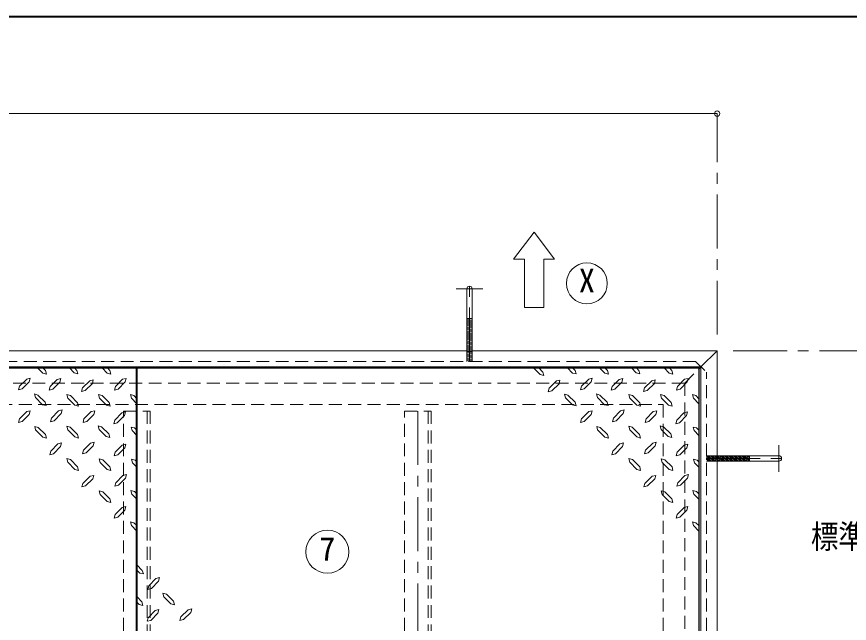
# Model space of a CAD drawing. Units: millimetres at full size, sheet at 1:10; details may follow other scales. Extents: x -2125 to 1925, y -1405 to 1405.
# Drawn here: x -198 to 575, y 842 to 1405 of the extents above; entities that cross this region are included whole.
import ezdxf
from ezdxf.enums import TextEntityAlignment as Align

# ---------------------------------------------------------------- set-up
doc = ezdxf.new("R2010")
doc.units = ezdxf.units.MM
doc.header["$LTSCALE"] = 10
doc.header["$PDMODE"] = 32
doc.header["$PDSIZE"] = 5
doc.linetypes.add('CHAIN1', pattern=[8, 5, -1, 1, -1])
doc.linetypes.add('DASHED1', pattern=[1.8, 1.2, -0.6])
doc.layers.add('0-A', color=4, linetype='Continuous', lineweight=9)
doc.styles.add('ＭＳ ゴシック', font='')
doc.styles.get('ＭＳ ゴシック').set_extended_font_data('MS Gothic')

msp = doc.modelspace()

# ---------------------------------------------------------------- linework, layer by layer
at = {"layer": '0-A', "color": 1, "lineweight": 40}
for p, q in [((1925.2, 1405.02), (-2124.8, 1405.02)), ((-86.8, 745.02), (-86.8, 1079.02))]:
    msp.add_line(p, q, dxfattribs=at)
at = {"layer": '0-A'}
for p, q in [((-1147.8, 1315.02), (452.2, 1315.02)), ((282.2, 1205.02), (263.2, 1180.02)), ((282.2, 1205.02), (301.2, 1180.02)), ((263.2, 1180.02), (273.2, 1180.02)), ((301.2, 1180.02), (291.2, 1180.02)), ((224.7, 1124.92), (219.7, 1124.92)), ((219.7, 1124.05), (224.7, 1124.46)), ((219.7, 1123.04), (224.7, 1123.45)), ((219.7, 1122.04), (224.7, 1122.45)), ((219.7, 1121.04), (224.7, 1121.45)), ((219.7, 1120.03), (224.7, 1120.44)), ((219.7, 1119.03), (224.7, 1119.44)), ((219.7, 1118.03), (224.7, 1118.44)), ((219.7, 1117.02), (224.7, 1117.43)), ((219.7, 1116.02), (224.7, 1116.43)), ((219.7, 1115.02), (224.7, 1115.43)), ((219.7, 1114.01), (224.7, 1114.42)), ((219.7, 1113.01), (224.7, 1113.42)), ((219.7, 1112.01), (224.7, 1112.42)), ((219.7, 1111), (224.7, 1111.41)), ((219.7, 1110), (224.7, 1110.41)), ((219.7, 1109), (224.7, 1109.41)), ((219.7, 1107.99), (224.7, 1108.4)), ((219.7, 1106.99), (224.7, 1107.4)), ((219.7, 1105.99), (224.7, 1106.4)), ((219.7, 1104.98), (224.7, 1105.39)), ((219.7, 1103.98), (224.7, 1104.39)), ((219.7, 1102.98), (224.7, 1103.39)), ((219.7, 1101.97), (224.7, 1102.38)), ((219.7, 1100.97), (224.7, 1101.38)), ((219.7, 1099.97), (224.7, 1100.38)), ((219.7, 1098.96), (224.7, 1099.37)), ((219.7, 1097.96), (224.7, 1098.37)), ((219.7, 1096.96), (224.7, 1097.37)), ((219.7, 1095.95), (224.7, 1096.36)), ((220.54, 1095.02), (224.7, 1095.36)), ((-178.93, 1079.02), (-174.21, 1074.29)), ((-174, 1079.02), (-171.69, 1076.71)), ((-171.69, 1076.71), (-170.85, 1073.35)), ((-149.36, 1079.02), (-144.91, 1074.4)), ((-144.6, 1079.02), (-142.39, 1076.81)), ((-142.39, 1076.81), (-141.55, 1073.56)), ((-118.98, 1079.02), (-114.25, 1074.29)), ((-114.15, 1079.02), (-111.84, 1076.71)), ((-111.84, 1076.71), (-110.89, 1073.35)), ((281.6, 1079.02), (287.94, 1072.82)), ((286.58, 1079.02), (290.36, 1075.24)), ((313.14, 1079.02), (317.87, 1074.29)), ((343.07, 1079.02), (347.79, 1074.29)), ((348, 1079.02), (350.31, 1076.71)), ((350.31, 1076.71), (351.15, 1073.35)), ((372.64, 1079.02), (377.09, 1074.4)), ((377.4, 1079.02), (379.61, 1076.81)), ((379.61, 1076.81), (380.45, 1073.56)), ((403.02, 1079.02), (407.75, 1074.29)), ((407.85, 1079.02), (410.16, 1076.71)), ((410.16, 1076.71), (411.11, 1073.35)), ((437.2, 1080.02), (435.2, 1078.02)), ((-170.85, 1073.35), (-174.21, 1074.29)), ((-167.28, 1061.69), (-160.66, 1068.41)), ((-141.55, 1073.56), (-144.91, 1074.4)), ((-130.53, 1067.15), (-127.27, 1067.99)), ((-127.27, 1067.99), (-128.11, 1064.63)), ((-110.89, 1073.35), (-114.25, 1074.29)), ((-106.69, 1061.8), (-100.08, 1068.52)), ((-100.08, 1068.52), (-96.72, 1069.36)), ((-96.72, 1069.36), (-97.66, 1066)), ((302.96, 1066.94), (306.21, 1067.78)), ((306.21, 1067.78), (305.37, 1064.42)), ((351.15, 1073.35), (347.79, 1074.29)), ((354.72, 1061.69), (361.34, 1068.41)), ((380.45, 1073.56), (377.09, 1074.4)), ((391.47, 1067.15), (394.73, 1067.99)), ((394.73, 1067.99), (393.89, 1064.63)), ((411.11, 1073.35), (407.75, 1074.29)), ((415.31, 1061.8), (421.92, 1068.52)), ((421.92, 1068.52), (425.28, 1069.36)), ((425.28, 1069.36), (424.34, 1066)), ((-195.73, 1062.01), (-196.57, 1058.75)), ((-193.21, 1059.59), (-196.57, 1058.75)), ((-193.21, 1059.59), (-186.7, 1066.21)), ((-167.28, 1061.69), (-168.22, 1058.44)), ((-164.86, 1059.28), (-158.25, 1065.89)), ((-137.25, 1060.43), (-138.09, 1057.18)), ((-137.25, 1060.43), (-130.53, 1067.15)), ((-134.73, 1058.02), (-128.11, 1064.63)), ((-106.69, 1061.8), (-107.64, 1058.54)), ((-104.28, 1059.38), (-97.66, 1066)), ((296.24, 1060.22), (295.4, 1056.97)), ((296.24, 1060.22), (302.96, 1066.94)), ((298.76, 1057.81), (305.37, 1064.42)), ((326.27, 1062.01), (325.43, 1058.75)), ((328.79, 1059.59), (325.43, 1058.75)), ((328.79, 1059.59), (335.3, 1066.21)), ((354.72, 1061.69), (353.78, 1058.44)), ((357.14, 1059.28), (363.75, 1065.89)), ((384.75, 1060.43), (383.91, 1057.18)), ((384.75, 1060.43), (391.47, 1067.15)), ((387.27, 1058.02), (393.89, 1064.63)), ((415.31, 1061.8), (414.36, 1058.54)), ((417.72, 1059.38), (424.34, 1066)), ((-181.03, 1051.51), (-181.87, 1054.87)), ((-178.62, 1053.92), (-181.87, 1054.87)), ((-178.62, 1053.92), (-171.9, 1047.31)), ((-164.86, 1059.28), (-168.22, 1058.44)), ((-148.38, 1053.4), (-151.74, 1054.24)), ((-150.79, 1050.88), (-151.74, 1054.24)), ((-148.38, 1053.4), (-141.76, 1046.78)), ((-134.73, 1058.02), (-138.09, 1057.18)), ((-121.5, 1051.09), (-122.44, 1054.45)), ((-119.08, 1053.5), (-122.44, 1054.45)), ((-119.08, 1053.5), (-112.47, 1046.89)), ((-104.28, 1059.38), (-107.64, 1058.54)), ((-89.47, 1053.4), (-92.83, 1054.24)), ((-91.89, 1050.88), (-92.83, 1054.24)), ((-89.47, 1053.4), (-86.8, 1050.34)), ((298.76, 1057.81), (295.4, 1056.97)), ((313.67, 1053.92), (310.41, 1054.76)), ((311.25, 1051.4), (310.41, 1054.76)), ((313.67, 1053.92), (320.28, 1047.2)), ((340.97, 1051.51), (340.13, 1054.87)), ((343.38, 1053.92), (340.13, 1054.87)), ((343.38, 1053.92), (350.1, 1047.31)), ((357.14, 1059.28), (353.78, 1058.44)), ((373.62, 1053.4), (370.26, 1054.24)), ((371.21, 1050.88), (370.26, 1054.24)), ((373.62, 1053.4), (380.24, 1046.78)), ((387.27, 1058.02), (383.91, 1057.18)), ((400.5, 1051.09), (399.56, 1054.45)), ((402.92, 1053.5), (399.56, 1054.45)), ((402.92, 1053.5), (409.53, 1046.89)), ((417.72, 1059.38), (414.36, 1058.54)), ((432.53, 1053.4), (429.17, 1054.24)), ((430.11, 1050.88), (429.17, 1054.24)), ((432.53, 1053.4), (435.2, 1050.34)), ((-181.03, 1051.51), (-174.42, 1044.89)), ((-171.06, 1044.05), (-174.42, 1044.89)), ((-171.9, 1047.31), (-171.06, 1044.05)), ((-150.79, 1050.88), (-144.28, 1044.37)), ((-140.92, 1043.42), (-144.28, 1044.37)), ((-141.76, 1046.78), (-140.92, 1043.42)), ((-121.5, 1051.09), (-114.88, 1044.47)), ((-111.52, 1043.63), (-114.88, 1044.47)), ((-112.47, 1046.89), (-111.52, 1043.63)), ((-91.89, 1050.88), (-86.8, 1045.79)), ((311.25, 1051.4), (317.87, 1044.79)), ((340.97, 1051.51), (347.58, 1044.89)), ((350.94, 1044.05), (347.58, 1044.89)), ((350.1, 1047.31), (350.94, 1044.05)), ((371.21, 1050.88), (377.72, 1044.37)), ((381.08, 1043.42), (377.72, 1044.37)), ((380.24, 1046.78), (381.08, 1043.42)), ((400.5, 1051.09), (407.12, 1044.47)), ((410.48, 1043.63), (407.12, 1044.47)), ((409.53, 1046.89), (410.48, 1043.63)), ((430.11, 1050.88), (435.2, 1045.79)), ((-195.73, 1031.77), (-189.12, 1038.49)), ((-189.12, 1038.49), (-185.86, 1039.33)), ((-185.86, 1039.33), (-186.7, 1035.97)), ((-166.12, 1032.5), (-159.51, 1039.12)), ((-163.71, 1030.09), (-157.09, 1036.7)), ((-159.51, 1039.12), (-156.25, 1040.06)), ((-156.25, 1040.06), (-157.09, 1036.7)), ((-135.88, 1031.77), (-129.27, 1038.49)), ((-129.27, 1038.49), (-125.91, 1039.33)), ((-125.91, 1039.33), (-126.85, 1035.97)), ((-107.32, 1030.61), (-100.71, 1037.23)), ((-100.71, 1037.23), (-97.45, 1038.17)), ((-97.45, 1038.17), (-98.29, 1034.81)), ((326.27, 1031.77), (332.88, 1038.49)), ((332.88, 1038.49), (336.14, 1039.33)), ((336.14, 1039.33), (335.3, 1035.97)), ((355.88, 1032.5), (362.49, 1039.12)), ((358.29, 1030.09), (364.91, 1036.7)), ((362.49, 1039.12), (365.75, 1040.06)), ((365.75, 1040.06), (364.91, 1036.7)), ((386.12, 1031.77), (392.73, 1038.49)), ((392.73, 1038.49), (396.09, 1039.33)), ((396.09, 1039.33), (395.15, 1035.97)), ((414.68, 1030.61), (421.29, 1037.23)), ((421.29, 1037.23), (424.55, 1038.17)), ((424.55, 1038.17), (423.71, 1034.81)), ((-195.73, 1031.77), (-196.68, 1028.51)), ((-193.32, 1029.35), (-196.68, 1028.51)), ((-193.32, 1029.35), (-186.7, 1035.97)), ((-166.12, 1032.5), (-167.07, 1029.14)), ((-163.71, 1030.09), (-167.07, 1029.14)), ((-135.88, 1031.77), (-136.72, 1028.51)), ((-133.36, 1029.35), (-136.72, 1028.51)), ((-133.36, 1029.35), (-126.85, 1035.97)), ((-107.32, 1030.61), (-108.27, 1027.25)), ((-104.91, 1028.2), (-98.29, 1034.81)), ((326.27, 1031.77), (325.32, 1028.51)), ((328.68, 1029.35), (325.32, 1028.51)), ((328.68, 1029.35), (335.3, 1035.97)), ((355.88, 1032.5), (354.93, 1029.14)), ((358.29, 1030.09), (354.93, 1029.14)), ((386.12, 1031.77), (385.28, 1028.51)), ((388.64, 1029.35), (385.28, 1028.51)), ((388.64, 1029.35), (395.15, 1035.97)), ((414.68, 1030.61), (413.73, 1027.25)), ((417.09, 1028.2), (423.71, 1034.81)), ((-178.41, 1023.89), (-181.66, 1024.84)), ((-180.82, 1021.48), (-181.66, 1024.84)), ((-180.82, 1021.48), (-174.21, 1014.86)), ((-178.41, 1023.89), (-171.69, 1017.28)), ((-148.59, 1024), (-151.95, 1024.94)), ((-151, 1021.58), (-151.95, 1024.94)), ((-151, 1021.58), (-144.39, 1014.97)), ((-148.59, 1024), (-141.97, 1017.38)), ((-119.5, 1024.42), (-122.76, 1025.36)), ((-121.92, 1022), (-122.76, 1025.36)), ((-121.92, 1022), (-115.3, 1015.39)), ((-119.5, 1024.42), (-112.78, 1017.8)), ((-104.91, 1028.2), (-108.27, 1027.25)), ((-88.84, 1023.37), (-92.2, 1024.21)), ((-91.26, 1020.85), (-92.2, 1024.21)), ((-88.84, 1023.37), (-86.8, 1021.32)), ((343.59, 1023.89), (340.34, 1024.84)), ((341.18, 1021.48), (340.34, 1024.84)), ((341.18, 1021.48), (347.79, 1014.86)), ((343.59, 1023.89), (350.31, 1017.28)), ((373.41, 1024), (370.05, 1024.94)), ((371, 1021.58), (370.05, 1024.94)), ((371, 1021.58), (377.61, 1014.97)), ((373.41, 1024), (380.03, 1017.38)), ((402.5, 1024.42), (399.24, 1025.36)), ((400.08, 1022), (399.24, 1025.36)), ((400.08, 1022), (406.7, 1015.39)), ((402.5, 1024.42), (409.22, 1017.8)), ((417.09, 1028.2), (413.73, 1027.25)), ((433.16, 1023.37), (429.8, 1024.21)), ((430.74, 1020.85), (429.8, 1024.21)), ((433.16, 1023.37), (435.2, 1021.32)), ((-170.85, 1014.02), (-174.21, 1014.86)), ((-171.69, 1017.28), (-170.85, 1014.02)), ((-141.03, 1014.02), (-144.39, 1014.97)), ((-141.97, 1017.38), (-141.03, 1014.02)), ((-111.94, 1014.44), (-115.3, 1015.39)), ((-112.78, 1017.8), (-111.94, 1014.44)), ((-91.26, 1020.85), (-86.8, 1016.39)), ((351.15, 1014.02), (347.79, 1014.86)), ((350.31, 1017.28), (351.15, 1014.02)), ((380.97, 1014.02), (377.61, 1014.97)), ((380.03, 1017.38), (380.97, 1014.02)), ((410.06, 1014.44), (406.7, 1015.39)), ((409.22, 1017.8), (410.06, 1014.44)), ((430.74, 1020.85), (435.2, 1016.39)), ((-164.34, 999.43), (-157.72, 1006.04)), ((-136.3, 1002.68), (-129.69, 1009.3)), ((-133.89, 1000.27), (-127.27, 1006.88)), ((-106.9, 1000.79), (-100.29, 1007.51)), ((-100.29, 1007.51), (-96.93, 1008.35)), ((-96.93, 1008.35), (-97.87, 1004.99)), ((357.66, 999.43), (364.28, 1006.04)), ((385.7, 1002.68), (392.31, 1009.3)), ((388.11, 1000.27), (394.73, 1006.88)), ((415.1, 1000.79), (421.71, 1007.51)), ((421.71, 1007.51), (425.07, 1008.35)), ((425.07, 1008.35), (424.13, 1004.99)), ((-166.75, 1001.84), (-167.7, 998.48)), ((-164.34, 999.43), (-167.7, 998.48)), ((-136.3, 1002.68), (-137.25, 999.32)), ((-133.89, 1000.27), (-137.25, 999.32)), ((-106.9, 1000.79), (-107.74, 997.54)), ((-104.38, 998.38), (-107.74, 997.54)), ((-104.38, 998.38), (-97.87, 1004.99)), ((355.25, 1001.84), (354.3, 998.48)), ((357.66, 999.43), (354.3, 998.48)), ((385.7, 1002.68), (384.75, 999.32)), ((388.11, 1000.27), (384.75, 999.32)), ((415.1, 1000.79), (414.26, 997.54)), ((417.62, 998.38), (414.26, 997.54)), ((417.62, 998.38), (424.13, 1004.99)), ((-150.79, 991.55), (-151.74, 994.91)), ((-148.38, 993.97), (-151.74, 994.91)), ((-150.79, 991.55), (-144.28, 984.94)), ((-148.38, 993.97), (-141.76, 987.35)), ((-118.45, 993.86), (-121.71, 994.7)), ((-120.87, 991.34), (-121.71, 994.7)), ((-120.87, 991.34), (-114.25, 984.73)), ((-118.45, 993.86), (-111.73, 987.14)), ((-90.94, 991.03), (-91.78, 994.39)), ((-88.42, 993.55), (-91.78, 994.39)), ((-90.94, 991.03), (-86.8, 986.88)), ((-88.42, 993.55), (-86.8, 991.92)), ((371.21, 991.55), (370.26, 994.91)), ((373.62, 993.97), (370.26, 994.91)), ((371.21, 991.55), (377.72, 984.94)), ((373.62, 993.97), (380.24, 987.35)), ((403.55, 993.86), (400.29, 994.7)), ((401.13, 991.34), (400.29, 994.7)), ((401.13, 991.34), (407.75, 984.73)), ((403.55, 993.86), (410.27, 987.14)), ((431.06, 991.03), (430.22, 994.39)), ((433.58, 993.55), (430.22, 994.39)), ((431.06, 991.03), (435.2, 986.88)), ((433.58, 993.55), (435.2, 991.92)), ((452.2, 993.35), (452.54, 997.52)), ((453.14, 992.52), (453.55, 997.52)), ((454.14, 992.52), (454.55, 997.52)), ((455.15, 992.52), (455.55, 997.52)), ((456.15, 992.52), (456.56, 997.52)), ((457.15, 992.52), (457.56, 997.52)), ((458.16, 992.52), (458.56, 997.52)), ((459.16, 992.52), (459.57, 997.52)), ((460.16, 992.52), (460.57, 997.52)), ((461.17, 992.52), (461.57, 997.52)), ((462.17, 992.52), (462.58, 997.52)), ((463.17, 992.52), (463.58, 997.52)), ((464.18, 992.52), (464.58, 997.52)), ((465.18, 992.52), (465.59, 997.52)), ((466.18, 992.52), (466.59, 997.52)), ((467.19, 992.52), (467.59, 997.52)), ((468.19, 992.52), (468.6, 997.52)), ((469.19, 992.52), (469.6, 997.52)), ((470.2, 992.52), (470.6, 997.52)), ((471.2, 992.52), (471.61, 997.52)), ((472.2, 992.52), (472.61, 997.52)), ((473.21, 992.52), (473.61, 997.52)), ((474.21, 992.52), (474.62, 997.52)), ((475.21, 992.52), (475.62, 997.52)), ((476.22, 992.52), (476.62, 997.52)), ((477.22, 992.52), (477.63, 997.52)), ((478.22, 992.52), (478.63, 997.52)), ((479.23, 992.52), (479.63, 997.52)), ((480.23, 992.52), (480.64, 997.52)), ((481.23, 992.52), (481.64, 997.52)), ((482.1, 997.52), (482.1, 992.52)), ((-140.92, 983.99), (-144.28, 984.94)), ((-141.76, 987.35), (-140.92, 983.99)), ((-110.89, 983.89), (-114.25, 984.73)), ((-111.73, 987.14), (-110.89, 983.89)), ((381.08, 983.99), (377.72, 984.94)), ((380.24, 987.35), (381.08, 983.99)), ((411.11, 983.89), (407.75, 984.73)), ((410.27, 987.14), (411.11, 983.89)), ((-136.83, 971.92), (-130.21, 978.53)), ((-134.41, 969.5), (-127.8, 976.12)), ((-106.27, 972.55), (-99.66, 979.27)), ((-103.75, 970.13), (-97.24, 976.75)), ((-99.66, 979.27), (-96.3, 980.11)), ((-96.3, 980.11), (-97.24, 976.75)), ((385.17, 971.92), (391.79, 978.53)), ((387.59, 969.5), (394.2, 976.12)), ((415.73, 972.55), (422.34, 979.27)), ((418.25, 970.13), (424.76, 976.75)), ((422.34, 979.27), (425.7, 980.11)), ((425.7, 980.11), (424.76, 976.75)), ((-136.83, 971.92), (-137.77, 968.56)), ((-134.41, 969.5), (-137.77, 968.56)), ((-106.27, 972.55), (-107.11, 969.29)), ((-103.75, 970.13), (-107.11, 969.29)), ((385.17, 971.92), (384.23, 968.56)), ((387.59, 969.5), (384.23, 968.56)), ((415.73, 972.55), (414.89, 969.29)), ((418.25, 970.13), (414.89, 969.29)), ((-118.45, 964.04), (-121.81, 964.88)), ((-120.87, 961.52), (-121.81, 964.88)), ((-120.87, 961.52), (-114.25, 955.01)), ((-118.45, 964.04), (-111.84, 957.43)), ((-91.36, 961.94), (-92.31, 965.3)), ((-88.95, 964.46), (-92.31, 965.3)), ((-91.36, 961.94), (-86.8, 957.19)), ((-88.95, 964.46), (-86.8, 962.31)), ((403.55, 964.04), (400.19, 964.88)), ((401.13, 961.52), (400.19, 964.88)), ((401.13, 961.52), (407.75, 955.01)), ((403.55, 964.04), (410.16, 957.43)), ((430.64, 961.94), (429.69, 965.3)), ((433.05, 964.46), (429.69, 965.3)), ((430.64, 961.94), (435.2, 957.19)), ((433.05, 964.46), (435.2, 962.31)), ((-110.89, 954.07), (-114.25, 955.01)), ((-111.84, 957.43), (-110.89, 954.07)), ((411.11, 954.07), (407.75, 955.01)), ((410.16, 957.43), (411.11, 954.07)), ((-106.9, 942.94), (-100.29, 949.55)), ((-104.38, 940.52), (-97.87, 947.14)), ((-100.29, 949.55), (-96.93, 950.5)), ((-96.93, 950.5), (-97.87, 947.14)), ((415.1, 942.94), (421.71, 949.55)), ((417.62, 940.52), (424.13, 947.14)), ((421.71, 949.55), (425.07, 950.5)), ((425.07, 950.5), (424.13, 947.14)), ((-106.9, 942.94), (-107.74, 939.58)), ((-104.38, 940.52), (-107.74, 939.58)), ((-91.89, 932.86), (-92.83, 936.22)), ((-89.47, 935.38), (-92.83, 936.22)), ((415.1, 942.94), (414.26, 939.58)), ((417.62, 940.52), (414.26, 939.58)), ((430.11, 932.86), (429.17, 936.22)), ((432.53, 935.38), (429.17, 936.22)), ((-91.89, 932.86), (-86.8, 927.56)), ((-89.47, 935.38), (-86.8, 932.7)), ((430.11, 932.86), (435.2, 927.56)), ((432.53, 935.38), (435.2, 932.7)), ((-81.7, 891.18), (-86.8, 896.47)), ((-84.12, 888.66), (-86.8, 891.34)), ((-81.7, 891.18), (-80.76, 887.82)), ((-84.12, 888.66), (-80.76, 887.82)), ((-69.21, 883.51), (-75.72, 876.9)), ((-69.21, 883.51), (-65.85, 884.46)), ((-66.69, 881.1), (-65.85, 884.46)), ((-76.66, 873.54), (-75.72, 876.9)), ((-73.3, 874.48), (-76.66, 873.54)), ((-66.69, 881.1), (-73.3, 874.48)), ((-82.23, 862.09), (-86.8, 866.84)), ((-62.7, 869.97), (-59.34, 869.02)), ((-61.75, 866.61), (-62.7, 869.97)), ((-55.14, 859.99), (-61.75, 866.61)), ((-52.72, 862.51), (-59.34, 869.02)), ((-84.64, 859.57), (-86.8, 861.73)), ((-84.64, 859.57), (-81.28, 858.73)), ((-82.23, 862.09), (-81.28, 858.73)), ((-55.14, 859.99), (-51.78, 859.15)), ((-52.72, 862.51), (-51.78, 859.15)), ((-69.84, 853.9), (-76.35, 847.29)), ((-67.32, 851.49), (-73.93, 844.77)), ((-69.84, 853.9), (-66.48, 854.74)), ((-67.32, 851.49), (-66.48, 854.74)), ((-39.18, 854.53), (-45.79, 847.92)), ((-36.76, 852.12), (-43.38, 845.5)), ((-39.18, 854.53), (-35.82, 855.48)), ((-36.76, 852.12), (-35.82, 855.48)), ((-77.29, 843.93), (-76.35, 847.29)), ((-73.93, 844.77), (-77.29, 843.93))]:
    msp.add_line(p, q, dxfattribs=at)
at = {"layer": '0-A', "linetype": 'CHAIN1'}
for p, q in [((452.2, 1110.02), (452.2, 1315.02)), ((222.2, 1085.02), (222.2, 1164.92)), ((234.7, 1152.42), (209.7, 1152.42)), ((467.2, 1095.02), (817.2, 1095.02)), ((174.2, 1039.02), (174.2, 745.02)), ((509.6, 1007.52), (509.6, 982.52)), ((442.2, 995.02), (522.1, 995.02))]:
    msp.add_line(p, q, dxfattribs=at)
at = {"layer": '0-A', "color": 7, "lineweight": 18}
for p, q in [((219.7, 1152.42), (219.7, 1095.02)), ((224.7, 1152.42), (224.7, 1095.02)), ((452.2, 1095.02), (-1147.8, 1095.02)), ((437.2, 1080.02), (452.2, 1095.02)), ((452.2, 1095.02), (452.2, 745.02)), ((437.2, 1080.02), (-1132.8, 1080.02)), ((437.2, 1080.02), (437.2, 745.02)), ((509.6, 997.52), (452.2, 997.52)), ((509.6, 992.52), (452.2, 992.52))]:
    msp.add_line(p, q, dxfattribs=at)
at = {"layer": '0-A', "linetype": 'DASHED1'}
for p, q in [((219.7, 1094.95), (220.54, 1095.02)), ((219.7, 1095.02), (219.7, 1085.02)), ((219.7, 1093.95), (224.7, 1094.36)), ((219.7, 1092.94), (224.7, 1093.35)), ((219.7, 1091.94), (224.7, 1092.35)), ((219.7, 1090.94), (224.7, 1091.35)), ((224.7, 1095.02), (224.7, 1085.02)), ((-1127.8, 1085.02), (432.2, 1085.02)), ((219.7, 1089.93), (224.7, 1090.34)), ((219.7, 1088.93), (224.7, 1089.34)), ((219.7, 1087.93), (224.7, 1088.34)), ((219.7, 1086.92), (224.7, 1087.33)), ((219.7, 1085.92), (224.7, 1086.33)), ((220.94, 1085.02), (224.7, 1085.33)), ((432.2, 1085.02), (442.2, 1075.02)), ((422.2, 1065.02), (435.2, 1078.02)), ((442.2, 745.02), (442.2, 1075.02)), ((422.2, 1065.02), (-903.2, 1065.02)), ((422.2, 1065.02), (422.2, 745.02)), ((-898.46, 1045.02), (402.2, 1045.02)), ((402.2, 745.02), (402.2, 1045.02)), ((-77.3, 1039.02), (-77.3, 745.02)), ((183.7, 1039.02), (183.7, 745.02)), ((452.2, 997.52), (442.2, 997.52)), ((442.2, 993.76), (442.51, 997.52)), ((452.2, 992.52), (442.2, 992.52)), ((443.11, 992.52), (443.51, 997.52)), ((444.11, 992.52), (444.52, 997.52)), ((445.11, 992.52), (445.52, 997.52)), ((446.12, 992.52), (446.52, 997.52)), ((447.12, 992.52), (447.53, 997.52)), ((448.12, 992.52), (448.53, 997.52)), ((449.13, 992.52), (449.53, 997.52)), ((450.13, 992.52), (450.54, 997.52)), ((451.13, 992.52), (451.54, 997.52)), ((452.14, 992.52), (452.2, 993.35))]:
    msp.add_line(p, q, dxfattribs=at)
at = {"layer": '0-A', "color": 5, "lineweight": 25}
for p, q in [((-906.78, 1079.02), (435.2, 1079.02)), ((435.2, 1079.02), (435.2, 745.02))]:
    msp.add_line(p, q, dxfattribs=at)
at = {"layer": '0-A', "color": 7, "linetype": 'DASHED1', "lineweight": 18}
for p, q in [((-99.3, 1039.02), (-74.3, 1039.02)), ((-99.3, 745.02), (-99.3, 1039.02)), ((-74.3, 1039.02), (-74.3, 745.02)), ((161.7, 745.02), (161.7, 1039.02)), ((161.7, 1039.02), (186.7, 1039.02)), ((186.7, 1039.02), (186.7, 745.02))]:
    msp.add_line(p, q, dxfattribs=at)
at = {"layer": '0-A'}
for points in [[(273.2, 1180.02), (273.2, 1135.02), (282.2, 1135.02)], [(291.2, 1180.02), (291.2, 1135.02), (282.2, 1135.02)], [(290.36, 1075.24), (291.3, 1071.88), (287.94, 1072.82)], [(317.97, 1079.02), (320.28, 1076.71), (321.23, 1073.45), (317.87, 1074.29)], [(-195.73, 1062.01), (-189.12, 1068.73), (-185.76, 1069.57), (-186.7, 1066.21)], [(-160.66, 1068.41), (-157.41, 1069.25), (-158.25, 1065.89)], [(326.27, 1062.01), (332.88, 1068.73), (336.24, 1069.57), (335.3, 1066.21)], [(361.34, 1068.41), (364.59, 1069.25), (363.75, 1065.89)], [(320.28, 1047.2), (321.23, 1043.95), (317.87, 1044.79)], [(-166.75, 1001.84), (-160.14, 1008.46), (-156.88, 1009.4), (-157.72, 1006.04)], [(-129.69, 1009.3), (-126.33, 1010.14), (-127.27, 1006.88)], [(355.25, 1001.84), (361.86, 1008.46), (365.12, 1009.4), (364.28, 1006.04)], [(392.31, 1009.3), (395.67, 1010.14), (394.73, 1006.88)], [(-130.21, 978.53), (-126.85, 979.37), (-127.8, 976.12)], [(391.79, 978.53), (395.15, 979.37), (394.2, 976.12)], [(-43.38, 845.5), (-46.74, 844.66), (-45.79, 847.92)]]:
    msp.add_lwpolyline(points, dxfattribs=at)
at = {"layer": '0-A', "color": 7, "lineweight": 18}
for centre, radius in [((331.2, 1157.52), 19), ((90.21, 908.45), 20)]:
    msp.add_circle(centre, radius, dxfattribs=at)
for centre, start, end in [((222.2, 1152.42), 0, 180), ((509.6, 995.02), 270, 90)]:
    msp.add_arc(centre, 2.5, start, end, dxfattribs=at)
at = {"layer": '0-A'}
msp.add_point((452.2, 1315.02), dxfattribs=at)

# ---------------------------------------------------------------- texts
at = {"layer": '0-A', "color": 7, "style": 'ＭＳ ゴシック'}
for s, p in [('X', (323.7, 1142.52)), ('7', (82.71, 893.45))]:
    msp.add_text(s, height=21.99, dxfattribs=at).set_placement(p, align=Align.BOTTOM_LEFT)
at = {"layer": '0-A', "color": 7, "style": 'ＭＳ ゴシック', "width": 0.85}
msp.add_text('標準点検蓋伏せ図', height=21.99, dxfattribs=at).set_placement((539.27, 905.02), align=Align.BOTTOM_LEFT)

doc.saveas('drawing.dxf')
